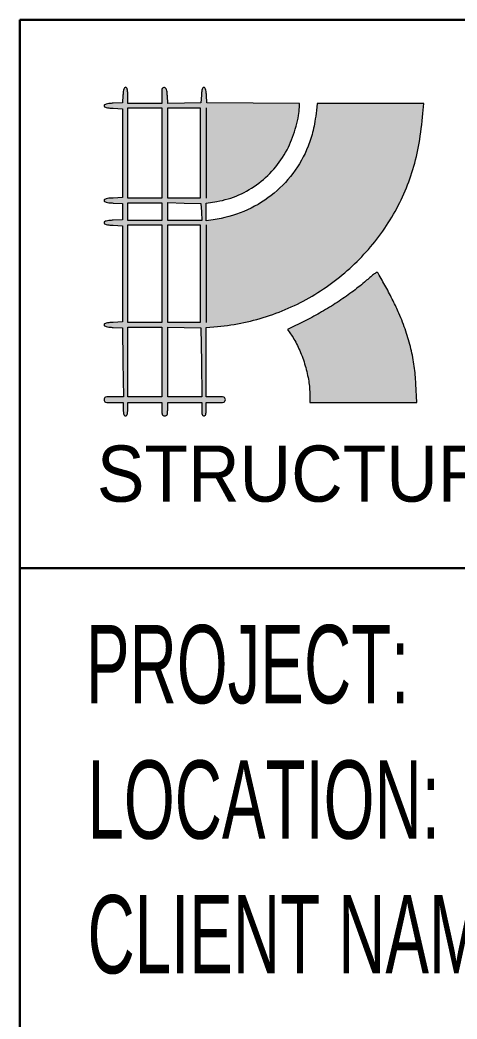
# Model space of a CAD drawing. Header units: inches. Extents: x 683042 to 921062, y -316188 to -5771.
# Drawn here: x 811276 to 812485, y -299430 to -296668 of the extents above; entities that cross this region are included whole.
import ezdxf
from ezdxf.enums import TextEntityAlignment as Align

# ---------------------------------------------------------------- set-up
doc = ezdxf.new("R2010")
doc.units = ezdxf.units.IN
doc.header["$MEASUREMENT"] = 0
doc.layers.add('R-text', color=7, linetype='Continuous', lineweight=30)
doc.styles.add('style1', font='', dxfattribs={"height": 0.2})
doc.styles.get('style1').set_extended_font_data('Swis721 BT')

# ---------------------------------------------------------------- blocks, each defined once
blk = doc.blocks.new('A$C2C922239')
h = blk.add_hatch(color=1)
h.dxf.hatch_style = 1
h.paths.add_polyline_path([(-205.18, 95.37, 0.059563), (-183.26, 123.79, 0.030024), (-175.11, 139.53, 0.031529), (-169.05, 155.88, 0.02983), (-164.85, 173.66, 0.022054), (-162.25, 193.71), (-161.68, 200.46), (-197.65, 200.46), (-233.62, 200.46), (-234.21, 195.71, -0.009412), (-235.28, 188.32, -0.016544), (-236.48, 182.27, -0.018856), (-237.95, 176.9, -0.018633), (-239.82, 171.64, -0.066463), (-250.13, 153.27, -0.066961), (-264.9, 138.29, -0.066221), (-283.21, 127.64, -0.063059), (-303.99, 121.92), (-308.74, 121.23), (-308.74, 127.15), (-308.74, 133.07), (-301.49, 134.31, 0.061498), (-286.68, 138.75, 0.058794), (-273.16, 146.71, 0.058282), (-261.76, 157.67, 0.058412), (-253.2, 170.96, 0.026018), (-250.35, 177.64, 0.020258), (-247.94, 185.16, 0.02065), (-246.26, 192.35, 0.046933), (-245.74, 197.91), (-245.74, 200.43), (-276.99, 200.7), (-308.24, 200.96), (-308.54, 206.21, 0.015319), (-308.75, 208.63, 0.048534), (-309.1, 210.22, 0.086192), (-309.59, 211.14, 0.232592), (-310.24, 211.46, 0.232592), (-310.89, 211.14, 0.086192), (-311.37, 210.22, 0.048534), (-311.72, 208.63, 0.015319), (-311.94, 206.21), (-312.24, 200.96), (-323.44, 200.68), (-334.63, 200.4), (-334.94, 205.67, 0.014616), (-335.17, 208.33, 0.058868), (-335.54, 209.91, 0.109623), (-336.13, 210.82, 0.149869), (-336.99, 211.28, 0.158528), (-337.88, 211.16, 0.204663), (-338.43, 210.55, 0.071543), (-338.68, 209.13, 0.00915), (-338.74, 206.04), (-338.74, 200.46), (-350.24, 200.46), (-361.74, 200.46), (-361.74, 205.96, 0.012479), (-361.81, 208.66, 0.051915), (-362.05, 210.26, 0.108465), (-362.5, 211.14, 0.223945), (-363.19, 211.46, 0.316566), (-364.09, 210.97, 0.075868), (-364.72, 208.68, 0.014867), (-364.94, 206.21), (-365.24, 200.96), (-371.49, 200.66, 0.01159), (-374.47, 200.45, 0.043016), (-376.32, 200.12, 0.081294), (-377.38, 199.63, 0.250134), (-377.74, 198.96, 0.250134), (-377.38, 198.29, 0.081294), (-376.32, 197.81, 0.043016), (-374.47, 197.47, 0.01159), (-371.49, 197.26), (-365.24, 196.96), (-365.24, 166.96), (-365.24, 136.96), (-371.49, 136.66, 0.01159), (-374.47, 136.45, 0.043016), (-376.32, 136.12, 0.081294), (-377.38, 135.63, 0.250134), (-377.74, 134.96, 0.250134), (-377.38, 134.29, 0.081294), (-376.32, 133.81, 0.043016), (-374.47, 133.47, 0.01159), (-371.49, 133.26), (-365.24, 132.96), (-365.24, 127.46), (-365.24, 121.96), (-371.49, 121.66, 0.01159), (-374.47, 121.45, 0.043016), (-376.32, 121.12, 0.081294), (-377.38, 120.63, 0.250134), (-377.74, 119.96, 0.250134), (-377.38, 119.29, 0.081294), (-376.32, 118.81, 0.043016), (-374.47, 118.47, 0.01159), (-371.49, 118.26), (-365.24, 117.96), (-365.24, 85.46), (-365.24, 52.96), (-371.49, 52.66, 0.01159), (-374.47, 52.45, 0.043016), (-376.32, 52.12, 0.081294), (-377.38, 51.63, 0.250134), (-377.74, 50.96, 0.250134), (-377.38, 50.29, 0.081294), (-376.32, 49.81, 0.043016), (-374.47, 49.47, 0.01159), (-371.49, 49.26), (-365.24, 48.96), (-364.97, 25.71), (-364.7, 2.46), (-371.22, 2.46, 0.00738), (-375.04, 2.41, 0.067147), (-376.67, 2.14, 0.186422), (-377.45, 1.53, 0.134775), (-377.74, 0.46, 0.134481), (-377.45, -0.6, 0.186514), (-376.68, -1.21, 0.067312), (-375.04, -1.48, 0.007414), (-371.24, -1.54), (-364.74, -1.54), (-364.74, -6.04, 0.016668), (-364.67, -8.21, 0.063857), (-364.41, -9.54, 0.126482), (-363.94, -10.27, 0.188639), (-363.24, -10.54, 0.188641), (-362.54, -10.27, 0.126481), (-362.07, -9.54, 0.063857), (-361.81, -8.21, 0.016668), (-361.74, -6.04), (-361.74, -1.54), (-350.24, -1.54), (-338.74, -1.54), (-338.74, -6.04, 0.013964), (-338.67, -8.52, 0.090841), (-338.38, -9.73, 0.188085), (-337.77, -10.32, 0.102588), (-336.74, -10.54, 0.102588), (-335.7, -10.32, 0.300183), (-334.86, -9.35, 0.018653), (-334.74, -6.04), (-334.74, -1.54), (-323.24, -1.54), (-311.74, -1.54), (-311.74, -6.04, 0.016668), (-311.67, -8.21, 0.063857), (-311.41, -9.54, 0.126482), (-310.94, -10.27, 0.188639), (-310.24, -10.54, 0.188641), (-309.54, -10.27, 0.126481), (-309.07, -9.54, 0.063857), (-308.81, -8.21, 0.016668), (-308.74, -6.04), (-308.74, -1.54), (-302.24, -1.54, 0.007414), (-298.44, -1.48, 0.067312), (-296.8, -1.21, 0.186514), (-296.03, -0.6, 0.134481), (-295.74, 0.46, 0.134481), (-296.03, 1.53, 0.186514), (-296.8, 2.14, 0.067312), (-298.44, 2.41, 0.007414), (-302.24, 2.46), (-308.74, 2.46), (-308.74, 25.82), (-308.74, 49.19), (-300.99, 49.87, 0.059604), (-265.89, 57.26, 0.058617), (-233.29, 72.75, 0.058598)])
h.paths.add_polyline_path([(-312.74, 85.46), (-312.74, 52.46), (-323.74, 52.46), (-334.74, 52.46), (-334.74, 85.46), (-334.74, 118.46), (-323.74, 118.46), (-312.74, 118.46)], flags=16)
h.paths.add_polyline_path([(-311.64, 121.46), (-323.19, 121.46), (-334.74, 121.46), (-334.74, 127.49), (-334.74, 133.53), (-323.49, 133.24), (-312.24, 132.96), (-311.94, 127.21)], flags=16)
h.paths.add_polyline_path([(-312.24, 48.96), (-311.97, 25.71), (-311.7, 2.46), (-323.22, 2.46), (-334.74, 2.46), (-334.74, 25.99), (-334.74, 49.53), (-323.49, 49.24)], flags=16)
h.paths.add_polyline_path([(-312.74, 136.46), (-323.74, 136.46), (-334.74, 136.46), (-334.74, 166.96), (-334.74, 197.46), (-323.74, 197.46), (-312.74, 197.46), (-312.74, 166.96)], flags=16)
h.paths.add_polyline_path([(-338.74, 85.46), (-338.74, 52.46), (-350.24, 52.46), (-361.74, 52.46), (-361.74, 85.46), (-361.74, 118.46), (-350.24, 118.46), (-338.74, 118.46)], flags=16)
h.paths.add_polyline_path([(-338.74, 121.46), (-350.24, 121.46), (-361.74, 121.46), (-361.74, 127.46), (-361.74, 133.46), (-350.24, 133.46), (-338.74, 133.46), (-338.74, 127.46)], flags=16)
h.paths.add_polyline_path([(-338.74, 49.46), (-338.74, 25.96), (-338.74, 2.46), (-350.24, 2.46), (-361.74, 2.46), (-361.74, 25.96), (-361.74, 49.46), (-350.24, 49.46)], flags=16)
h.paths.add_polyline_path([(-338.74, 136.46), (-350.24, 136.46), (-361.74, 136.46), (-361.74, 166.96), (-361.74, 197.46), (-350.24, 197.46), (-338.74, 197.46), (-338.74, 166.96)], flags=16)
h.paths.add_polyline_path([(-239.62, 14.2, 0.030138), (-242.17, 24.69, 0.030072), (-246, 34.89, 0.041829), (-250.7, 43.42), (-253.66, 47.87), (-241.4, 53.98, 0.01499), (-230.74, 59.69, 0.013987), (-220.18, 66.17, 0.014341), (-210.32, 73.02, 0.018788), (-201.74, 79.86, -0.002901), (-198.82, 82.34, -0.004505), (-196.28, 84.44, -0.00156), (-193.93, 86.32, -0.366917), (-192.46, 85.78, -0.002921), (-187.34, 76.64, -0.009763), (-182.4, 67.23, -0.014413), (-178.46, 58.77, -0.019969), (-173.81, 46.7, -0.022777), (-170.37, 34.81, -0.02352), (-168.11, 23.01, -0.024538), (-167.01, 11.21), (-166.45, -1.54), (-202.59, -1.54), (-238.74, -1.54), (-238.76, 4.71, 0.043988)], flags=17)
at = {"color": 1, "lineweight": 0}
for points in [[(-364.94, 206.21), (-365.24, 200.96), (-371.49, 200.66, 0.01159), (-374.47, 200.45, 0.043016), (-376.32, 200.12, 0.081294), (-377.38, 199.63, 0.250134), (-377.74, 198.96, 0.250134), (-377.38, 198.29, 0.081294), (-376.32, 197.81, 0.043016), (-374.47, 197.47, 0.01159), (-371.49, 197.26), (-365.24, 196.96), (-365.24, 166.96), (-365.24, 136.96), (-371.49, 136.66, 0.01159), (-374.47, 136.45, 0.043016), (-376.32, 136.12, 0.081294), (-377.38, 135.63, 0.250134), (-377.74, 134.96, 0.250134), (-377.38, 134.29, 0.081294), (-376.32, 133.81, 0.043016), (-374.47, 133.47, 0.01159), (-371.49, 133.26), (-365.24, 132.96), (-365.24, 127.46), (-365.24, 121.96), (-371.49, 121.66, 0.01159), (-374.47, 121.45, 0.043016), (-376.32, 121.12, 0.081294), (-377.38, 120.63, 0.250134), (-377.74, 119.96, 0.250134), (-377.38, 119.29, 0.081294), (-376.32, 118.81, 0.043016), (-374.47, 118.47, 0.01159), (-371.49, 118.26), (-365.24, 117.96), (-365.24, 85.46), (-365.24, 52.96), (-371.49, 52.66, 0.01159), (-374.47, 52.45, 0.043016), (-376.32, 52.12, 0.081294), (-377.38, 51.63, 0.250134), (-377.74, 50.96, 0.250134), (-377.38, 50.29, 0.081294), (-376.32, 49.81, 0.043016), (-374.47, 49.47, 0.01159), (-371.49, 49.26), (-365.24, 48.96), (-364.97, 25.71), (-364.7, 2.46), (-371.22, 2.46, 0.00738), (-375.04, 2.41, 0.067147), (-376.67, 2.14, 0.186421), (-377.45, 1.53, 0.134775), (-377.74, 0.46, 0.134481), (-377.45, -0.6, 0.186514), (-376.68, -1.21, 0.067313), (-375.04, -1.48, 0.007414), (-371.24, -1.54), (-364.74, -1.54), (-364.74, -6.04, 0.016668), (-364.67, -8.21, 0.063857), (-364.41, -9.54, 0.12648), (-363.94, -10.27, 0.188641), (-363.24, -10.54, 0.188641), (-362.54, -10.27, 0.12648), (-362.07, -9.54, 0.063857), (-361.81, -8.21, 0.016668), (-361.74, -6.04), (-361.74, -1.54), (-350.24, -1.54), (-338.74, -1.54), (-338.74, -6.04, 0.013964), (-338.67, -8.52, 0.090841), (-338.38, -9.73, 0.188085), (-337.77, -10.32, 0.102588), (-336.74, -10.54, 0.102588), (-335.7, -10.32, 0.188085), (-335.1, -9.73, 0.090841), (-334.81, -8.52, 0.013964), (-334.74, -6.04), (-334.74, -1.54), (-323.24, -1.54), (-311.74, -1.54), (-311.74, -6.04, 0.016668), (-311.67, -8.21, 0.063857), (-311.41, -9.54, 0.12648), (-310.94, -10.27, 0.188641), (-310.24, -10.54, 0.188641), (-309.54, -10.27, 0.12648), (-309.07, -9.54, 0.063857), (-308.81, -8.21, 0.016668), (-308.74, -6.04), (-308.74, -1.54), (-302.24, -1.54, 0.007414), (-298.44, -1.48, 0.067313), (-296.8, -1.21, 0.186514), (-296.03, -0.6, 0.134481), (-295.74, 0.46, 0.134481), (-296.03, 1.53, 0.186514), (-296.8, 2.14, 0.067313), (-298.44, 2.41, 0.007414), (-302.24, 2.46), (-308.74, 2.46), (-308.74, 25.82), (-308.74, 49.19), (-300.99, 49.87, 0.059615), (-265.88, 57.26, 0.058607), (-233.29, 72.75, 0.058598), (-205.18, 95.37, 0.059563), (-183.26, 123.79, 0.030024), (-175.11, 139.53, 0.031529), (-169.05, 155.88, 0.02983), (-164.85, 173.66, 0.022054), (-162.25, 193.71), (-161.68, 200.46), (-197.65, 200.46), (-233.62, 200.46), (-234.21, 195.71, -0.009412), (-235.28, 188.32, -0.016544), (-236.48, 182.27, -0.018856), (-237.95, 176.9, -0.018633), (-239.82, 171.64, -0.066463), (-250.13, 153.27, -0.066918), (-264.88, 138.3, -0.066263), (-283.21, 127.64, -0.063059), (-303.99, 121.92), (-308.74, 121.23), (-308.74, 127.15), (-308.74, 133.07), (-301.49, 134.31, 0.061498), (-286.68, 138.75, 0.058794), (-273.16, 146.71, 0.058282), (-261.76, 157.67, 0.058412), (-253.2, 170.96, 0.026018), (-250.35, 177.64, 0.020258), (-247.94, 185.16, 0.02065), (-246.26, 192.35, 0.046933), (-245.74, 197.91), (-245.74, 200.43), (-276.99, 200.7), (-308.24, 200.96), (-308.54, 206.21, 0.015319), (-308.75, 208.63, 0.048534), (-309.1, 210.22, 0.086191), (-309.59, 211.14, 0.232593), (-310.24, 211.46, 0.232593), (-310.89, 211.14, 0.086191), (-311.37, 210.22, 0.048534), (-311.72, 208.63, 0.015319), (-311.94, 206.21), (-312.24, 200.96), (-323.44, 200.68), (-334.63, 200.4), (-334.94, 205.67, 0.014616), (-335.17, 208.33, 0.058868), (-335.54, 209.91, 0.109624), (-336.13, 210.82, 0.149869), (-336.99, 211.28, 0.158528), (-337.88, 211.16, 0.204662), (-338.43, 210.55, 0.071543), (-338.68, 209.13, 0.00915), (-338.74, 206.04), (-338.74, 200.46), (-350.24, 200.46), (-361.74, 200.46), (-361.74, 205.96, 0.012479), (-361.81, 208.66, 0.051915), (-362.05, 210.26, 0.108465), (-362.5, 211.14, 0.223945), (-363.19, 211.46, 0.220508), (-363.87, 211.15, 0.095515), (-364.37, 210.25, 0.05124), (-364.72, 208.68, 0.014867)], [(-201.74, 79.86, -0.018788), (-210.32, 73.02, -0.014341), (-220.18, 66.17, -0.013984), (-230.74, 59.69, -0.014994), (-241.4, 53.98), (-253.66, 47.87), (-250.7, 43.42, -0.041829), (-246, 34.89, -0.030043), (-242.18, 24.7, -0.030167), (-239.62, 14.2, -0.043988), (-238.76, 4.71), (-238.74, -1.54), (-202.59, -1.54), (-166.45, -1.54), (-167.01, 11.21, 0.024538), (-168.11, 23.01, 0.023516), (-170.37, 34.8, 0.022776), (-173.81, 46.7, 0.019973), (-178.46, 58.77, 0.014413), (-182.4, 67.23, 0.009763), (-187.34, 76.64, 0.002921), (-192.46, 85.78, 0.306688), (-193.68, 86.39, 0.13584), (-194.06, 86.22, 0.001477), (-196.28, 84.44, 0.004505), (-198.82, 82.34, 0.002901)]]:
    blk.add_lwpolyline(points, format="xyb", close=True, dxfattribs=at)
for points in [[(-338.74, 166.96), (-338.74, 136.46), (-350.24, 136.46), (-361.74, 136.46), (-361.74, 166.96), (-361.74, 197.46), (-350.24, 197.46), (-338.74, 197.46)], [(-312.74, 166.96), (-312.74, 136.46), (-323.74, 136.46), (-334.74, 136.46), (-334.74, 166.96), (-334.74, 197.46), (-323.74, 197.46), (-312.74, 197.46)], [(-338.74, 127.46), (-338.74, 121.46), (-350.24, 121.46), (-361.74, 121.46), (-361.74, 127.46), (-361.74, 133.46), (-350.24, 133.46), (-338.74, 133.46)], [(-311.94, 127.21), (-311.64, 121.46), (-323.19, 121.46), (-334.74, 121.46), (-334.74, 127.49), (-334.74, 133.53), (-323.49, 133.24), (-312.24, 132.96)], [(-338.74, 85.46), (-338.74, 52.46), (-350.24, 52.46), (-361.74, 52.46), (-361.74, 85.46), (-361.74, 118.46), (-350.24, 118.46), (-338.74, 118.46)], [(-312.74, 85.46), (-312.74, 52.46), (-323.74, 52.46), (-334.74, 52.46), (-334.74, 85.46), (-334.74, 118.46), (-323.74, 118.46), (-312.74, 118.46)], [(-338.74, 25.96), (-338.74, 2.46), (-350.24, 2.46), (-361.74, 2.46), (-361.74, 25.96), (-361.74, 49.46), (-350.24, 49.46), (-338.74, 49.46)], [(-311.97, 25.71), (-311.7, 2.46), (-323.22, 2.46), (-334.74, 2.46), (-334.74, 25.99), (-334.74, 49.53), (-323.49, 49.24), (-312.24, 48.96)]]:
    blk.add_lwpolyline(points, close=True, dxfattribs=at)
for points in [[(-308.74, 197.46), (-308.74, 136.46)], [(-308.74, 118.46), (-308.74, 52.46)]]:
    blk.add_lwpolyline(points, dxfattribs=at)
blk = doc.blocks.new('DRYG')
at = {"color": 1, "lineweight": 30}
blk.add_lwpolyline([(2022058.1, -489012), (2025058.1, -489012)], dxfattribs=at)
at = {"xscale": 2.4, "yscale": 2.4, "zscale": 2.4}
blk.add_blockref('A$C2C922239', (2023101.1, -488739.7), dxfattribs=at)
at = {"layer": 'R-text', "color": 5, "lineweight": 40, "style": 'style1', "width": 0.849382}
blk.add_text('STRUCTURE DESIGN & PROJECT MANAGEMENT', height=91.079, dxfattribs=at).set_placement((2022182.9, -488904), (2024916.3, -488904), align=Align.FIT)
at = {"layer": 'R-text', "color": 1, "lineweight": 40, "style": 'style1', "width": 0.598233}
for s, height, p in [('PROJECT:', 126.9, (2022165.2, -489230.8)), ('LOCATION:', 126.9, (2022167.7, -489450.3)), ('CLIENT NAME:', 126.899, (2022167.7, -489668.6))]:
    blk.add_text(s, height=height, dxfattribs=at).set_placement(p)

msp = doc.modelspace()

# ---------------------------------------------------------------- linework, layer by layer
at = {"color": 1, "lineweight": 30}
msp.add_lwpolyline([(811276.322, -296667.668), (816393.156, -296667.668), (816393.156, -301784.502), (811276.322, -301784.502)], close=True, dxfattribs=at)

# ---------------------------------------------------------------- block references
at = {"xscale": 1.705611203420421, "yscale": 1.705611203420421, "zscale": 1.705611203420421}
msp.add_blockref('DRYG', (-2637568.68, 535880.647), dxfattribs=at)

doc.saveas('drawing.dxf')
